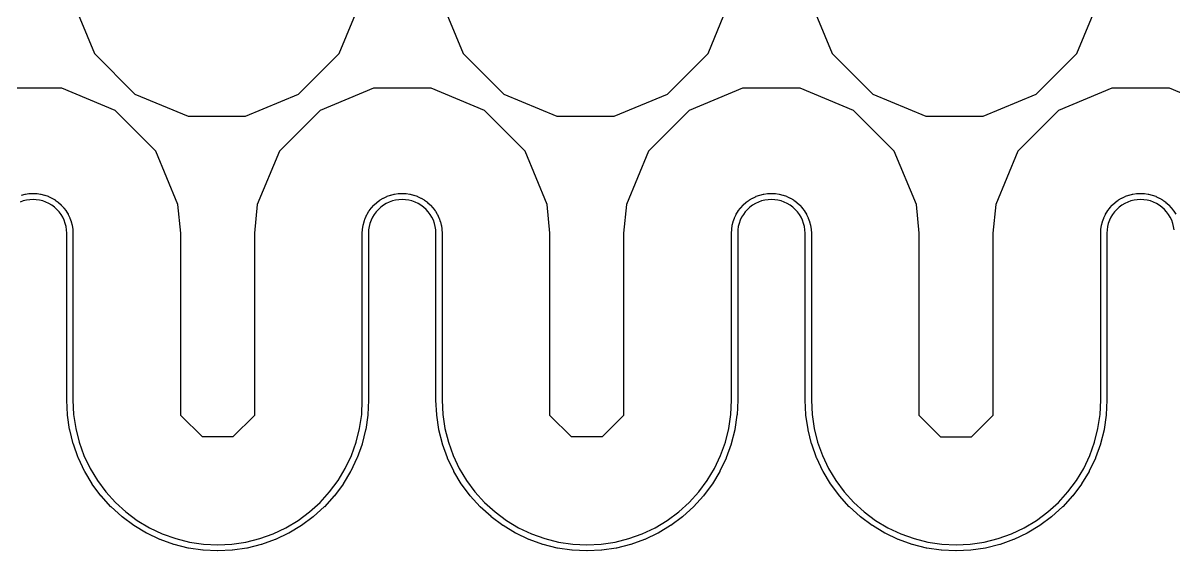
# Model space of a CAD drawing. Header units: metres. Extents: x 0 to 117, y 0 to 64.
# Drawn here: x 53.815 to 58.566, y 21.617 to 23.798 of the extents above; entities that cross this region are included whole.
import ezdxf

# ---------------------------------------------------------------- set-up
doc = ezdxf.new("R2010")
doc.units = ezdxf.units.M

msp = doc.modelspace()

# ---------------------------------------------------------------- linework, layer by layer
for points in [[(54.0187, 23.8907), (54.1094, 23.6718), (54.1094, 23.6718), (54.1094, 23.6718), (54.1094, 23.6718), (54.1094, 23.6718), (54.1094, 23.6718), (54.1094, 23.6718), (54.1094, 23.6718), (54.1094, 23.6718), (54.1094, 23.6718), (54.277, 23.5041), (54.277, 23.5041), (54.277, 23.5041), (54.277, 23.5041), (54.277, 23.5041), (54.277, 23.5041), (54.277, 23.5041), (54.277, 23.5041), (54.277, 23.5041), (54.277, 23.5041), (54.496, 23.4135), (54.496, 23.4135), (54.496, 23.4135), (54.496, 23.4135), (54.496, 23.4135), (54.496, 23.4135), (54.496, 23.4135), (54.496, 23.4135), (54.496, 23.4135), (54.496, 23.4135), (54.7332, 23.4135), (54.7332, 23.4135), (54.7332, 23.4135), (54.7332, 23.4135), (54.7332, 23.4135), (54.7332, 23.4135), (54.7332, 23.4135), (54.7332, 23.4135), (54.7332, 23.4135), (54.7332, 23.4135), (54.9521, 23.5041), (54.9521, 23.5041), (54.9521, 23.5041), (54.9521, 23.5041), (54.9521, 23.5041), (54.9521, 23.5041), (54.9521, 23.5041), (54.9521, 23.5041), (54.9521, 23.5041), (54.9521, 23.5041), (55.1198, 23.6718), (55.1198, 23.6718), (55.1198, 23.6718), (55.1198, 23.6718), (55.1198, 23.6718), (55.1198, 23.6718), (55.1198, 23.6718), (55.1198, 23.6718), (55.1198, 23.6718), (55.1198, 23.6718), (55.2105, 23.8907)], [(55.5412, 23.8907), (55.6318, 23.6718), (55.6318, 23.6718), (55.6318, 23.6718), (55.6318, 23.6718), (55.6318, 23.6718), (55.6318, 23.6718), (55.6318, 23.6718), (55.6318, 23.6718), (55.6318, 23.6718), (55.6318, 23.6718), (55.7995, 23.5041), (55.7995, 23.5041), (55.7995, 23.5041), (55.7995, 23.5041), (55.7995, 23.5041), (55.7995, 23.5041), (55.7995, 23.5041), (55.7995, 23.5041), (55.7995, 23.5041), (55.7995, 23.5041), (56.0187, 23.4135), (56.0187, 23.4135), (56.0187, 23.4135), (56.0187, 23.4135), (56.0187, 23.4135), (56.0187, 23.4135), (56.0187, 23.4135), (56.0187, 23.4135), (56.0187, 23.4135), (56.0187, 23.4135), (56.2557, 23.4135), (56.2557, 23.4135), (56.2557, 23.4135), (56.2557, 23.4135), (56.2557, 23.4135), (56.2557, 23.4135), (56.2557, 23.4135), (56.2557, 23.4135), (56.2557, 23.4135), (56.2557, 23.4135), (56.4749, 23.5041), (56.4749, 23.5041), (56.4749, 23.5041), (56.4749, 23.5041), (56.4749, 23.5041), (56.4749, 23.5041), (56.4749, 23.5041), (56.4749, 23.5041), (56.4749, 23.5041), (56.4749, 23.5041), (56.6425, 23.6718), (56.6425, 23.6718), (56.6425, 23.6718), (56.6425, 23.6718), (56.6425, 23.6718), (56.6425, 23.6718), (56.6425, 23.6718), (56.6425, 23.6718), (56.6425, 23.6718), (56.6425, 23.6718), (56.7332, 23.8907)], [(57.0639, 23.8907), (57.1546, 23.6718), (57.1546, 23.6718), (57.1546, 23.6718), (57.1546, 23.6718), (57.1546, 23.6718), (57.1546, 23.6718), (57.1546, 23.6718), (57.1546, 23.6718), (57.1546, 23.6718), (57.1546, 23.6718), (57.3222, 23.5041), (57.3222, 23.5041), (57.3222, 23.5041), (57.3222, 23.5041), (57.3222, 23.5041), (57.3222, 23.5041), (57.3222, 23.5041), (57.3222, 23.5041), (57.3222, 23.5041), (57.3222, 23.5041), (57.5412, 23.4135), (57.5412, 23.4135), (57.5412, 23.4135), (57.5412, 23.4135), (57.5412, 23.4135), (57.5412, 23.4135), (57.5412, 23.4135), (57.5412, 23.4135), (57.5412, 23.4135), (57.5412, 23.4135), (57.7784, 23.4135), (57.7784, 23.4135), (57.7784, 23.4135), (57.7784, 23.4135), (57.7784, 23.4135), (57.7784, 23.4135), (57.7784, 23.4135), (57.7784, 23.4135), (57.7784, 23.4135), (57.7784, 23.4135), (57.9973, 23.5041), (57.9973, 23.5041), (57.9973, 23.5041), (57.9973, 23.5041), (57.9973, 23.5041), (57.9973, 23.5041), (57.9973, 23.5041), (57.9973, 23.5041), (57.9973, 23.5041), (57.9973, 23.5041), (58.165, 23.6718), (58.165, 23.6718), (58.165, 23.6718), (58.165, 23.6718), (58.165, 23.6718), (58.165, 23.6718), (58.165, 23.6718), (58.165, 23.6718), (58.165, 23.6718), (58.165, 23.6718), (58.2557, 23.8907)], [(58.7672, 23.4368), (58.5473, 23.528), (58.5473, 23.528), (58.5473, 23.528), (58.5473, 23.528), (58.5473, 23.528), (58.5473, 23.528), (58.5473, 23.528), (58.5473, 23.528), (58.5473, 23.528), (58.5473, 23.528), (58.3093, 23.528), (58.3093, 23.528), (58.3093, 23.528), (58.3093, 23.528), (58.3093, 23.528), (58.3093, 23.528), (58.3093, 23.528), (58.3093, 23.528), (58.3093, 23.528), (58.3093, 23.528), (58.0893, 23.4368), (58.0893, 23.4368), (58.0893, 23.4368), (58.0893, 23.4368), (58.0893, 23.4368), (58.0893, 23.4368), (58.0893, 23.4368), (58.0893, 23.4368), (58.0893, 23.4368), (58.0893, 23.4368), (57.9211, 23.2684), (57.9211, 23.2684), (57.9211, 23.2684), (57.9211, 23.2684), (57.9211, 23.2684), (57.9211, 23.2684), (57.9211, 23.2684), (57.9211, 23.2684), (57.9211, 23.2684), (57.9211, 23.2684), (57.83, 23.0487), (57.83, 23.0487), (57.83, 23.0487), (57.83, 23.0487), (57.83, 23.0487), (57.83, 23.0487), (57.83, 23.0487), (57.83, 23.0487), (57.8183, 22.9296), (57.8183, 22.9296), (57.8183, 22.9296), (57.8183, 22.9296), (57.8183, 22.1772), (57.7291, 22.0881), (57.6034, 22.0881), (57.5142, 22.1772), (57.5142, 22.9296), (57.5142, 22.9296), (57.5142, 22.9296), (57.5142, 22.9296), (57.5026, 23.0487), (57.5026, 23.0487), (57.5026, 23.0487), (57.5026, 23.0487), (57.5026, 23.0487), (57.5026, 23.0487), (57.5026, 23.0487), (57.5026, 23.0487), (57.4114, 23.2684), (57.4114, 23.2684), (57.4114, 23.2684), (57.4114, 23.2684), (57.4114, 23.2684), (57.4114, 23.2684), (57.4114, 23.2684), (57.4114, 23.2684), (57.4114, 23.2684), (57.4114, 23.2684), (57.2432, 23.4368), (57.2432, 23.4368), (57.2432, 23.4368), (57.2432, 23.4368), (57.2432, 23.4368), (57.2432, 23.4368), (57.2432, 23.4368), (57.2432, 23.4368), (57.2432, 23.4368), (57.2432, 23.4368), (57.0233, 23.528), (57.0233, 23.528), (57.0233, 23.528), (57.0233, 23.528), (57.0233, 23.528), (57.0233, 23.528), (57.0233, 23.528), (57.0233, 23.528), (57.0233, 23.528), (57.0233, 23.528), (56.7853, 23.528), (56.7853, 23.528), (56.7853, 23.528), (56.7853, 23.528), (56.7853, 23.528), (56.7853, 23.528), (56.7853, 23.528), (56.7853, 23.528), (56.7853, 23.528), (56.7853, 23.528), (56.5653, 23.4368), (56.5653, 23.4368), (56.5653, 23.4368), (56.5653, 23.4368), (56.5653, 23.4368), (56.5653, 23.4368), (56.5653, 23.4368), (56.5653, 23.4368), (56.5653, 23.4368), (56.5653, 23.4368), (56.3971, 23.2684), (56.3971, 23.2684), (56.3971, 23.2684), (56.3971, 23.2684), (56.3971, 23.2684), (56.3971, 23.2684), (56.3971, 23.2684), (56.3971, 23.2684), (56.3971, 23.2684), (56.3971, 23.2684), (56.306, 23.0487), (56.306, 23.0487), (56.306, 23.0487), (56.306, 23.0487), (56.306, 23.0487), (56.306, 23.0487), (56.306, 23.0487), (56.306, 23.0487), (56.2943, 22.9296), (56.2943, 22.9296), (56.2943, 22.9296), (56.2943, 22.9296), (56.2943, 22.1772), (56.2054, 22.0884), (56.0794, 22.0884), (55.9902, 22.1772), (55.9902, 22.9296), (55.9902, 22.9296), (55.9902, 22.9296), (55.9902, 22.9296), (55.9786, 23.0487), (55.9786, 23.0487), (55.9786, 23.0487), (55.9786, 23.0487), (55.9786, 23.0487), (55.9786, 23.0487), (55.9786, 23.0487), (55.9786, 23.0487), (55.8874, 23.2684), (55.8874, 23.2684), (55.8874, 23.2684), (55.8874, 23.2684), (55.8874, 23.2684), (55.8874, 23.2684), (55.8874, 23.2684), (55.8874, 23.2684), (55.8874, 23.2684), (55.8874, 23.2684), (55.7192, 23.4368), (55.7192, 23.4368), (55.7192, 23.4368), (55.7192, 23.4368), (55.7192, 23.4368), (55.7192, 23.4368), (55.7192, 23.4368), (55.7192, 23.4368), (55.7192, 23.4368), (55.7192, 23.4368), (55.4993, 23.528), (55.4993, 23.528), (55.4993, 23.528), (55.4993, 23.528), (55.4993, 23.528), (55.4993, 23.528), (55.4993, 23.528), (55.4993, 23.528), (55.4993, 23.528), (55.4993, 23.528), (55.2613, 23.528), (55.2613, 23.528), (55.2613, 23.528), (55.2613, 23.528), (55.2613, 23.528), (55.2613, 23.528), (55.2613, 23.528), (55.2613, 23.528), (55.2613, 23.528), (55.2613, 23.528), (55.0415, 23.4368), (55.0415, 23.4368), (55.0415, 23.4368), (55.0415, 23.4368), (55.0415, 23.4368), (55.0415, 23.4368), (55.0415, 23.4368), (55.0415, 23.4368), (55.0415, 23.4368), (55.0415, 23.4368), (54.8731, 23.2684), (54.8731, 23.2684), (54.8731, 23.2684), (54.8731, 23.2684), (54.8731, 23.2684), (54.8731, 23.2684), (54.8731, 23.2684), (54.8731, 23.2684), (54.8731, 23.2684), (54.8731, 23.2684), (54.782, 23.0487), (54.782, 23.0487), (54.782, 23.0487), (54.782, 23.0487), (54.782, 23.0487), (54.782, 23.0487), (54.782, 23.0487), (54.782, 23.0487), (54.7703, 22.9296), (54.7703, 22.9296), (54.7703, 22.9296), (54.7703, 22.9296), (54.7703, 22.1772), (54.6814, 22.0884), (54.5554, 22.0884), (54.4662, 22.1772), (54.4662, 22.9296), (54.4662, 22.9296), (54.4662, 22.9296), (54.4662, 22.9296), (54.4546, 23.0487), (54.4546, 23.0487), (54.4546, 23.0487), (54.4546, 23.0487), (54.4546, 23.0487), (54.4546, 23.0487), (54.4546, 23.0487), (54.4546, 23.0487), (54.3636, 23.2684), (54.3636, 23.2684), (54.3636, 23.2684), (54.3636, 23.2684), (54.3636, 23.2684), (54.3636, 23.2684), (54.3636, 23.2684), (54.3636, 23.2684), (54.3636, 23.2684), (54.3636, 23.2684), (54.1952, 23.4368), (54.1952, 23.4368), (54.1952, 23.4368), (54.1952, 23.4368), (54.1952, 23.4368), (54.1952, 23.4368), (54.1952, 23.4368), (54.1952, 23.4368), (54.1952, 23.4368), (54.1952, 23.4368), (53.9753, 23.528), (53.9753, 23.528), (53.9753, 23.528), (53.9753, 23.528), (53.9753, 23.528), (53.9753, 23.528), (53.9753, 23.528), (53.9753, 23.528), (53.9753, 23.528), (53.9753, 23.528), (53.7373, 23.528)], [(53.8089, 23.0873), (53.8234, 23.0909), (53.8246, 23.0911), (53.8394, 23.0933), (53.8406, 23.0934), (53.8555, 23.0942), (53.8568, 23.0942), (53.8716, 23.0934), (53.8729, 23.0933), (53.8876, 23.0911), (53.8888, 23.0909), (53.9033, 23.0873), (53.9045, 23.0869), (53.9185, 23.0819), (53.9197, 23.0814), (53.9332, 23.075), (53.9343, 23.0744), (53.947, 23.0668), (53.9481, 23.0661), (53.9601, 23.0572), (53.961, 23.0564), (53.9721, 23.0464), (53.9729, 23.0455), (53.983, 23.0345), (53.9837, 23.0335), (53.9926, 23.0216), (53.9933, 23.0205), (54.001, 23.0077), (54.0016, 23.0066), (54.0079, 22.9932), (54.0084, 22.992), (54.0134, 22.978), (54.0138, 22.9768), (54.0174, 22.9623), (54.0177, 22.9611), (54.0199, 22.9463), (54.02, 22.9453), (54.021, 22.9304), (54.021, 22.9296), (54.021, 22.2406), (54.021, 22.2406), (54.021, 22.2406), (54.021, 22.2406), (54.0239, 22.1817), (54.0239, 22.1817), (54.0239, 22.1817), (54.0239, 22.1817), (54.0325, 22.1237), (54.0325, 22.1237), (54.0325, 22.1237), (54.0325, 22.1237), (54.0467, 22.0668), (54.0467, 22.0668), (54.0467, 22.0668), (54.0467, 22.0668), (54.0665, 22.0116), (54.0665, 22.0116), (54.0665, 22.0116), (54.0665, 22.0116), (54.0915, 21.9586), (54.0915, 21.9586), (54.0915, 21.9586), (54.0915, 21.9586), (54.1217, 21.9083), (54.1217, 21.9083), (54.1217, 21.9083), (54.1217, 21.9083), (54.1566, 21.8613), (54.1566, 21.8613), (54.1566, 21.8613), (54.1566, 21.8613), (54.196, 21.8178), (54.196, 21.8178), (54.196, 21.8178), (54.196, 21.8178), (54.2394, 21.7785), (54.2394, 21.7785), (54.2394, 21.7785), (54.2394, 21.7785), (54.2865, 21.7435), (54.2865, 21.7435), (54.2865, 21.7435), (54.2865, 21.7435), (54.3368, 21.7134), (54.3368, 21.7134), (54.3368, 21.7134), (54.3368, 21.7134), (54.3898, 21.6883), (54.3898, 21.6883), (54.3898, 21.6883), (54.3898, 21.6883), (54.445, 21.6686), (54.445, 21.6686), (54.445, 21.6686), (54.445, 21.6686), (54.5018, 21.6543), (54.5018, 21.6543), (54.5018, 21.6543), (54.5018, 21.6543), (54.5598, 21.6457), (54.5598, 21.6457), (54.5598, 21.6457), (54.5598, 21.6457), (54.6184, 21.6429), (54.6184, 21.6429), (54.6184, 21.6429), (54.6184, 21.6429), (54.6769, 21.6457), (54.6769, 21.6457), (54.6769, 21.6457), (54.6769, 21.6457), (54.7349, 21.6543), (54.7349, 21.6543), (54.7349, 21.6543), (54.7349, 21.6543), (54.7918, 21.6686), (54.7918, 21.6686), (54.7918, 21.6686), (54.7918, 21.6686), (54.847, 21.6883), (54.847, 21.6883), (54.847, 21.6883), (54.847, 21.6883), (54.9, 21.7134), (54.9, 21.7134), (54.9, 21.7134), (54.9, 21.7134), (54.9503, 21.7435), (54.9503, 21.7435), (54.9503, 21.7435), (54.9503, 21.7435), (54.9974, 21.7785), (54.9974, 21.7785), (54.9974, 21.7785), (54.9974, 21.7785), (55.0408, 21.8178), (55.0408, 21.8178), (55.0408, 21.8178), (55.0408, 21.8178), (55.0802, 21.8613), (55.0802, 21.8613), (55.0802, 21.8613), (55.0802, 21.8613), (55.1151, 21.9083), (55.1151, 21.9083), (55.1151, 21.9083), (55.1151, 21.9083), (55.1452, 21.9586), (55.1452, 21.9586), (55.1452, 21.9586), (55.1452, 21.9586), (55.1703, 22.0116), (55.1703, 22.0116), (55.1703, 22.0116), (55.1703, 22.0116), (55.19, 22.0668), (55.19, 22.0668), (55.19, 22.0668), (55.19, 22.0668), (55.2043, 22.1237), (55.2043, 22.1237), (55.2043, 22.1237), (55.2043, 22.1237), (55.2129, 22.1817), (55.2129, 22.1817), (55.2129, 22.1817), (55.2129, 22.1817), (55.2155, 22.2405), (55.2155, 22.2405), (55.2155, 22.2405), (55.2155, 22.2405), (55.2155, 22.9296), (55.2155, 22.9302), (55.2163, 22.9451), (55.2164, 22.9463), (55.2186, 22.9611), (55.2188, 22.9623), (55.2225, 22.9768), (55.2228, 22.978), (55.2278, 22.992), (55.2283, 22.9932), (55.2347, 23.0066), (55.2353, 23.0077), (55.2429, 23.0205), (55.2436, 23.0216), (55.2525, 23.0335), (55.2533, 23.0345), (55.2633, 23.0455), (55.2642, 23.0464), (55.2752, 23.0564), (55.2762, 23.0572), (55.2882, 23.0661), (55.2892, 23.0668), (55.302, 23.0744), (55.3031, 23.075), (55.3166, 23.0814), (55.3177, 23.0819), (55.3318, 23.0869), (55.3329, 23.0873), (55.3474, 23.0909), (55.3486, 23.0911), (55.3634, 23.0933), (55.3646, 23.0934), (55.3795, 23.0942), (55.3808, 23.0942), (55.3956, 23.0934), (55.3969, 23.0933), (55.4116, 23.0911), (55.4128, 23.0909), (55.4273, 23.0873), (55.4285, 23.0869), (55.4425, 23.0819), (55.4437, 23.0814), (55.4572, 23.075), (55.4583, 23.0744), (55.471, 23.0668), (55.4721, 23.0661), (55.4841, 23.0572), (55.485, 23.0564), (55.4961, 23.0464), (55.4969, 23.0455), (55.507, 23.0345), (55.5077, 23.0335), (55.5166, 23.0216), (55.5173, 23.0205), (55.525, 23.0077), (55.5256, 23.0066), (55.5319, 22.9932), (55.5324, 22.992), (55.5374, 22.978), (55.5378, 22.9768), (55.5414, 22.9623), (55.5417, 22.9611), (55.5439, 22.9463), (55.544, 22.9453), (55.545, 22.9304), (55.545, 22.9296), (55.545, 22.2406), (55.545, 22.2406), (55.545, 22.2406), (55.545, 22.2406), (55.5479, 22.1817), (55.5479, 22.1817), (55.5479, 22.1817), (55.5479, 22.1817), (55.5565, 22.1237), (55.5565, 22.1237), (55.5565, 22.1237), (55.5565, 22.1237), (55.5707, 22.0668), (55.5707, 22.0668), (55.5707, 22.0668), (55.5707, 22.0668), (55.5905, 22.0116), (55.5905, 22.0116), (55.5905, 22.0116), (55.5905, 22.0116), (55.6155, 21.9586), (55.6155, 21.9586), (55.6155, 21.9586), (55.6155, 21.9586), (55.6457, 21.9083), (55.6457, 21.9083), (55.6457, 21.9083), (55.6457, 21.9083), (55.6806, 21.8613), (55.6806, 21.8613), (55.6806, 21.8613), (55.6806, 21.8613), (55.72, 21.8178), (55.72, 21.8178), (55.72, 21.8178), (55.72, 21.8178), (55.7634, 21.7785), (55.7634, 21.7785), (55.7634, 21.7785), (55.7634, 21.7785), (55.8105, 21.7435), (55.8105, 21.7435), (55.8105, 21.7435), (55.8105, 21.7435), (55.8608, 21.7134), (55.8608, 21.7134), (55.8608, 21.7134), (55.8608, 21.7134), (55.9138, 21.6883), (55.9138, 21.6883), (55.9138, 21.6883), (55.9138, 21.6883), (55.969, 21.6686), (55.969, 21.6686), (55.969, 21.6686), (55.969, 21.6686), (56.0258, 21.6543), (56.0258, 21.6543), (56.0258, 21.6543), (56.0258, 21.6543), (56.0838, 21.6457), (56.0838, 21.6457), (56.0838, 21.6457), (56.0838, 21.6457), (56.1424, 21.6429), (56.1424, 21.6429), (56.1424, 21.6429), (56.1424, 21.6429), (56.2009, 21.6457), (56.2009, 21.6457), (56.2009, 21.6457), (56.2009, 21.6457), (56.2589, 21.6543), (56.2589, 21.6543), (56.2589, 21.6543), (56.2589, 21.6543), (56.3158, 21.6686), (56.3158, 21.6686), (56.3158, 21.6686), (56.3158, 21.6686), (56.371, 21.6883), (56.371, 21.6883), (56.371, 21.6883), (56.371, 21.6883), (56.424, 21.7134), (56.424, 21.7134), (56.424, 21.7134), (56.424, 21.7134), (56.4743, 21.7435), (56.4743, 21.7435), (56.4743, 21.7435), (56.4743, 21.7435), (56.5214, 21.7785), (56.5214, 21.7785), (56.5214, 21.7785), (56.5214, 21.7785), (56.5648, 21.8178), (56.5648, 21.8178), (56.5648, 21.8178), (56.5648, 21.8178), (56.6042, 21.8613), (56.6042, 21.8613), (56.6042, 21.8613), (56.6042, 21.8613), (56.6391, 21.9083), (56.6391, 21.9083), (56.6391, 21.9083), (56.6391, 21.9083), (56.6692, 21.9586), (56.6692, 21.9586), (56.6692, 21.9586), (56.6692, 21.9586), (56.6943, 22.0116), (56.6943, 22.0116), (56.6943, 22.0116), (56.6943, 22.0116), (56.714, 22.0668), (56.714, 22.0668), (56.714, 22.0668), (56.714, 22.0668), (56.7283, 22.1237), (56.7283, 22.1237), (56.7283, 22.1237), (56.7283, 22.1237), (56.7369, 22.1817), (56.7369, 22.1817), (56.7369, 22.1817), (56.7369, 22.1817), (56.7395, 22.2405), (56.7395, 22.2405), (56.7395, 22.2405), (56.7395, 22.2405), (56.7395, 22.9296), (56.7395, 22.9302), (56.7403, 22.9451), (56.7404, 22.9463), (56.7426, 22.9611), (56.7428, 22.9623), (56.7465, 22.9768), (56.7468, 22.978), (56.7518, 22.992), (56.7523, 22.9932), (56.7587, 23.0066), (56.7593, 23.0077), (56.7669, 23.0205), (56.7676, 23.0216), (56.7765, 23.0335), (56.7773, 23.0345), (56.7873, 23.0455), (56.7882, 23.0464), (56.7992, 23.0564), (56.8002, 23.0572), (56.8122, 23.0661), (56.8132, 23.0668), (56.826, 23.0744), (56.8271, 23.075), (56.8406, 23.0814), (56.8417, 23.0819), (56.8558, 23.0869), (56.8569, 23.0873), (56.8714, 23.0909), (56.8726, 23.0911), (56.8874, 23.0933), (56.8886, 23.0934), (56.9035, 23.0942), (56.9048, 23.0942), (56.9196, 23.0934), (56.9209, 23.0933), (56.9356, 23.0911), (56.9368, 23.0909), (56.9513, 23.0873), (56.9525, 23.0869), (56.9665, 23.0819), (56.9677, 23.0814), (56.9812, 23.075), (56.9823, 23.0744), (56.995, 23.0668), (56.9961, 23.0661), (57.0081, 23.0572), (57.009, 23.0564), (57.0201, 23.0464), (57.0209, 23.0455), (57.031, 23.0345), (57.0317, 23.0335), (57.0406, 23.0216), (57.0413, 23.0205), (57.049, 23.0077), (57.0496, 23.0066), (57.0559, 22.9932), (57.0564, 22.992), (57.0614, 22.978), (57.0618, 22.9768), (57.0654, 22.9623), (57.0657, 22.9611), (57.0679, 22.9463), (57.068, 22.9453), (57.069, 22.9304), (57.069, 22.9296), (57.069, 22.2406), (57.069, 22.2406), (57.069, 22.2406), (57.069, 22.2406), (57.0719, 22.1817), (57.0719, 22.1817), (57.0719, 22.1817), (57.0719, 22.1817), (57.0805, 22.1237), (57.0805, 22.1237), (57.0805, 22.1237), (57.0805, 22.1237), (57.0947, 22.0668), (57.0947, 22.0668), (57.0947, 22.0668), (57.0947, 22.0668), (57.1145, 22.0116), (57.1145, 22.0116), (57.1145, 22.0116), (57.1145, 22.0116), (57.1395, 21.9586), (57.1395, 21.9586), (57.1395, 21.9586), (57.1395, 21.9586), (57.1697, 21.9083), (57.1697, 21.9083), (57.1697, 21.9083), (57.1697, 21.9083), (57.2046, 21.8613), (57.2046, 21.8613), (57.2046, 21.8613), (57.2046, 21.8613), (57.244, 21.8178), (57.244, 21.8178), (57.244, 21.8178), (57.244, 21.8178), (57.2874, 21.7785), (57.2874, 21.7785), (57.2874, 21.7785), (57.2874, 21.7785), (57.3345, 21.7435), (57.3345, 21.7435), (57.3345, 21.7435), (57.3345, 21.7435), (57.3848, 21.7134), (57.3848, 21.7134), (57.3848, 21.7134), (57.3848, 21.7134), (57.4378, 21.6883), (57.4378, 21.6883), (57.4378, 21.6883), (57.4378, 21.6883), (57.493, 21.6686), (57.493, 21.6686), (57.493, 21.6686), (57.493, 21.6686), (57.5498, 21.6543), (57.5498, 21.6543), (57.5498, 21.6543), (57.5498, 21.6543), (57.6078, 21.6457), (57.6078, 21.6457), (57.6078, 21.6457), (57.6078, 21.6457), (57.6664, 21.6429), (57.6664, 21.6429), (57.6664, 21.6429), (57.6664, 21.6429), (57.7249, 21.6457), (57.7249, 21.6457), (57.7249, 21.6457), (57.7249, 21.6457), (57.7829, 21.6543), (57.7829, 21.6543), (57.7829, 21.6543), (57.7829, 21.6543), (57.8398, 21.6686), (57.8398, 21.6686), (57.8398, 21.6686), (57.8398, 21.6686), (57.895, 21.6883), (57.895, 21.6883), (57.895, 21.6883), (57.895, 21.6883), (57.948, 21.7134), (57.948, 21.7134), (57.948, 21.7134), (57.948, 21.7134), (57.9983, 21.7435), (57.9983, 21.7435), (57.9983, 21.7435), (57.9983, 21.7435), (58.0454, 21.7785), (58.0454, 21.7785), (58.0454, 21.7785), (58.0454, 21.7785), (58.0888, 21.8178), (58.0888, 21.8178), (58.0888, 21.8178), (58.0888, 21.8178), (58.1282, 21.8613), (58.1282, 21.8613), (58.1282, 21.8613), (58.1282, 21.8613), (58.1631, 21.9083), (58.1631, 21.9083), (58.1631, 21.9083), (58.1631, 21.9083), (58.1932, 21.9586), (58.1932, 21.9586), (58.1932, 21.9586), (58.1932, 21.9586), (58.2183, 22.0116), (58.2183, 22.0116), (58.2183, 22.0116), (58.2183, 22.0116), (58.238, 22.0668), (58.238, 22.0668), (58.238, 22.0668), (58.238, 22.0668), (58.2523, 22.1237), (58.2523, 22.1237), (58.2523, 22.1237), (58.2523, 22.1237), (58.2609, 22.1817), (58.2609, 22.1817), (58.2609, 22.1817), (58.2609, 22.1817), (58.2635, 22.2405), (58.2635, 22.2405), (58.2635, 22.2405), (58.2635, 22.2405), (58.2635, 22.9296), (58.2635, 22.9302), (58.2643, 22.9451), (58.2644, 22.9463), (58.2666, 22.9611), (58.2668, 22.9623), (58.2705, 22.9768), (58.2708, 22.978), (58.2758, 22.992), (58.2763, 22.9932), (58.2827, 23.0066), (58.2833, 23.0077), (58.2909, 23.0205), (58.2916, 23.0216), (58.3005, 23.0335), (58.3013, 23.0345), (58.3113, 23.0455), (58.3122, 23.0464), (58.3232, 23.0564), (58.3242, 23.0572), (58.3362, 23.0661), (58.3372, 23.0668), (58.35, 23.0744), (58.3511, 23.075), (58.3646, 23.0814), (58.3657, 23.0819), (58.3798, 23.0869), (58.3809, 23.0873), (58.3954, 23.0909), (58.3966, 23.0911), (58.4114, 23.0933), (58.4126, 23.0934), (58.4275, 23.0942), (58.4288, 23.0942), (58.4436, 23.0934), (58.4449, 23.0933), (58.4596, 23.0911), (58.4608, 23.0909), (58.4753, 23.0873), (58.4765, 23.0869), (58.4905, 23.0819), (58.4917, 23.0814), (58.5052, 23.075), (58.5063, 23.0744), (58.519, 23.0668), (58.5201, 23.0661), (58.5321, 23.0572), (58.533, 23.0564), (58.5441, 23.0464), (58.5449, 23.0455), (58.555, 23.0345), (58.5557, 23.0335), (58.5646, 23.0216), (58.5653, 23.0205), (58.573, 23.0077)], [(58.5666, 22.9431), (58.5646, 22.9567), (58.5646, 22.9567), (58.5646, 22.9567), (58.5646, 22.9567), (58.5613, 22.97), (58.5613, 22.97), (58.5613, 22.97), (58.5613, 22.97), (58.5567, 22.9829), (58.5567, 22.9829), (58.5567, 22.9829), (58.5567, 22.9829), (58.5509, 22.9952), (58.5509, 22.9952), (58.5509, 22.9952), (58.5509, 22.9952), (58.5438, 23.0069), (58.5438, 23.0069), (58.5438, 23.0069), (58.5438, 23.0069), (58.5357, 23.0179), (58.5357, 23.0179), (58.5357, 23.0179), (58.5357, 23.0179), (58.5265, 23.028), (58.5265, 23.028), (58.5265, 23.028), (58.5265, 23.028), (58.5164, 23.0372), (58.5164, 23.0372), (58.5164, 23.0372), (58.5164, 23.0372), (58.5054, 23.0453), (58.5054, 23.0453), (58.5054, 23.0453), (58.5054, 23.0453), (58.4937, 23.0523), (58.4937, 23.0523), (58.4937, 23.0523), (58.4937, 23.0523), (58.4814, 23.0582), (58.4814, 23.0582), (58.4814, 23.0582), (58.4814, 23.0582), (58.4685, 23.0628), (58.4685, 23.0628), (58.4685, 23.0628), (58.4685, 23.0628), (58.4553, 23.0661), (58.4553, 23.0661), (58.4553, 23.0661), (58.4553, 23.0661), (58.4418, 23.0681), (58.4418, 23.0681), (58.4418, 23.0681), (58.4418, 23.0681), (58.4281, 23.0688), (58.4281, 23.0688), (58.4281, 23.0688), (58.4281, 23.0688), (58.4145, 23.0681), (58.4145, 23.0681), (58.4145, 23.0681), (58.4145, 23.0681), (58.401, 23.0661), (58.401, 23.0661), (58.401, 23.0661), (58.401, 23.0661), (58.3877, 23.0628), (58.3877, 23.0628), (58.3877, 23.0628), (58.3877, 23.0628), (58.3749, 23.0582), (58.3749, 23.0582), (58.3749, 23.0582), (58.3749, 23.0582), (58.3625, 23.0523), (58.3625, 23.0523), (58.3625, 23.0523), (58.3625, 23.0523), (58.3508, 23.0453), (58.3508, 23.0453), (58.3508, 23.0453), (58.3508, 23.0453), (58.3398, 23.0372), (58.3398, 23.0372), (58.3398, 23.0372), (58.3398, 23.0372), (58.3297, 23.028), (58.3297, 23.028), (58.3297, 23.028), (58.3297, 23.028), (58.3205, 23.0179), (58.3205, 23.0179), (58.3205, 23.0179), (58.3205, 23.0179), (58.3124, 23.0069), (58.3124, 23.0069), (58.3124, 23.0069), (58.3124, 23.0069), (58.3054, 22.9952), (58.3054, 22.9952), (58.3054, 22.9952), (58.3054, 22.9952), (58.2995, 22.9829), (58.2995, 22.9829), (58.2995, 22.9829), (58.2995, 22.9829), (58.2949, 22.97), (58.2949, 22.97), (58.2949, 22.97), (58.2949, 22.97), (58.2916, 22.9567), (58.2916, 22.9567), (58.2916, 22.9567), (58.2916, 22.9567), (58.2896, 22.9432), (58.2896, 22.9432), (58.2896, 22.9432), (58.2896, 22.9432), (58.2889, 22.9293), (58.2889, 22.9293), (58.2889, 22.9293), (58.2889, 22.9293), (58.2889, 22.2402), (58.2889, 22.2397), (58.2862, 22.1799), (58.2861, 22.1786), (58.2773, 22.1193), (58.2771, 22.1181), (58.2625, 22.06), (58.2622, 22.0589), (58.242, 22.0025), (58.2415, 22.0013), (58.2159, 21.9472), (58.2153, 21.9461), (58.1846, 21.8948), (58.1839, 21.8937), (58.1482, 21.8456), (58.1474, 21.8447), (58.1072, 21.8003), (58.1063, 21.7994), (58.062, 21.7592), (58.061, 21.7584), (58.0129, 21.7227), (58.0119, 21.7221), (57.9605, 21.6913), (57.9594, 21.6907), (57.9053, 21.6651), (57.9041, 21.6646), (57.8478, 21.6444), (57.8466, 21.6441), (57.7885, 21.6295), (57.7873, 21.6293), (57.728, 21.6205), (57.7268, 21.6204), (57.667, 21.6174), (57.6658, 21.6174), (57.606, 21.6204), (57.6047, 21.6205), (57.5455, 21.6293), (57.5443, 21.6295), (57.4862, 21.6441), (57.485, 21.6444), (57.4286, 21.6646), (57.4275, 21.6651), (57.3733, 21.6907), (57.3722, 21.6913), (57.3209, 21.7221), (57.3199, 21.7227), (57.2718, 21.7584), (57.2708, 21.7592), (57.2264, 21.7994), (57.2256, 21.8003), (57.1853, 21.8447), (57.1846, 21.8456), (57.1489, 21.8937), (57.1482, 21.8948), (57.1174, 21.9461), (57.1168, 21.9472), (57.0912, 22.0013), (57.0908, 22.0025), (57.0706, 22.0589), (57.0702, 22.06), (57.0557, 22.1181), (57.0554, 22.1193), (57.0466, 22.1786), (57.0465, 22.1798), (57.0436, 22.2396), (57.0436, 22.2402), (57.0436, 22.9292), (57.0436, 22.9292), (57.0436, 22.9292), (57.0436, 22.9292), (57.0426, 22.9431), (57.0426, 22.9431), (57.0426, 22.9431), (57.0426, 22.9431), (57.0406, 22.9567), (57.0406, 22.9567), (57.0406, 22.9567), (57.0406, 22.9567), (57.0373, 22.97), (57.0373, 22.97), (57.0373, 22.97), (57.0373, 22.97), (57.0327, 22.9829), (57.0327, 22.9829), (57.0327, 22.9829), (57.0327, 22.9829), (57.0269, 22.9952), (57.0269, 22.9952), (57.0269, 22.9952), (57.0269, 22.9952), (57.0198, 23.0069), (57.0198, 23.0069), (57.0198, 23.0069), (57.0198, 23.0069), (57.0117, 23.0179), (57.0117, 23.0179), (57.0117, 23.0179), (57.0117, 23.0179), (57.0025, 23.028), (57.0025, 23.028), (57.0025, 23.028), (57.0025, 23.028), (56.9924, 23.0372), (56.9924, 23.0372), (56.9924, 23.0372), (56.9924, 23.0372), (56.9814, 23.0453), (56.9814, 23.0453), (56.9814, 23.0453), (56.9814, 23.0453), (56.9697, 23.0523), (56.9697, 23.0523), (56.9697, 23.0523), (56.9697, 23.0523), (56.9574, 23.0582), (56.9574, 23.0582), (56.9574, 23.0582), (56.9574, 23.0582), (56.9445, 23.0628), (56.9445, 23.0628), (56.9445, 23.0628), (56.9445, 23.0628), (56.9313, 23.0661), (56.9313, 23.0661), (56.9313, 23.0661), (56.9313, 23.0661), (56.9178, 23.0681), (56.9178, 23.0681), (56.9178, 23.0681), (56.9178, 23.0681), (56.9041, 23.0688), (56.9041, 23.0688), (56.9041, 23.0688), (56.9041, 23.0688), (56.8905, 23.0681), (56.8905, 23.0681), (56.8905, 23.0681), (56.8905, 23.0681), (56.877, 23.0661), (56.877, 23.0661), (56.877, 23.0661), (56.877, 23.0661), (56.8637, 23.0628), (56.8637, 23.0628), (56.8637, 23.0628), (56.8637, 23.0628), (56.8509, 23.0582), (56.8509, 23.0582), (56.8509, 23.0582), (56.8509, 23.0582), (56.8385, 23.0523), (56.8385, 23.0523), (56.8385, 23.0523), (56.8385, 23.0523), (56.8268, 23.0453), (56.8268, 23.0453), (56.8268, 23.0453), (56.8268, 23.0453), (56.8158, 23.0372), (56.8158, 23.0372), (56.8158, 23.0372), (56.8158, 23.0372), (56.8057, 23.028), (56.8057, 23.028), (56.8057, 23.028), (56.8057, 23.028), (56.7965, 23.0179), (56.7965, 23.0179), (56.7965, 23.0179), (56.7965, 23.0179), (56.7884, 23.0069), (56.7884, 23.0069), (56.7884, 23.0069), (56.7884, 23.0069), (56.7814, 22.9952), (56.7814, 22.9952), (56.7814, 22.9952), (56.7814, 22.9952), (56.7755, 22.9829), (56.7755, 22.9829), (56.7755, 22.9829), (56.7755, 22.9829), (56.7709, 22.97), (56.7709, 22.97), (56.7709, 22.97), (56.7709, 22.97), (56.7676, 22.9567), (56.7676, 22.9567), (56.7676, 22.9567), (56.7676, 22.9567), (56.7656, 22.9432), (56.7656, 22.9432), (56.7656, 22.9432), (56.7656, 22.9432), (56.7649, 22.9293), (56.7649, 22.9293), (56.7649, 22.9293), (56.7649, 22.9293), (56.7649, 22.2402), (56.7649, 22.2397), (56.7622, 22.1799), (56.7621, 22.1786), (56.7533, 22.1193), (56.7531, 22.1181), (56.7385, 22.06), (56.7382, 22.0589), (56.718, 22.0025), (56.7175, 22.0013), (56.6919, 21.9472), (56.6913, 21.9461), (56.6606, 21.8948), (56.6599, 21.8937), (56.6242, 21.8456), (56.6234, 21.8447), (56.5832, 21.8003), (56.5823, 21.7994), (56.538, 21.7592), (56.537, 21.7584), (56.4889, 21.7227), (56.4879, 21.7221), (56.4365, 21.6913), (56.4354, 21.6907), (56.3813, 21.6651), (56.3801, 21.6646), (56.3238, 21.6444), (56.3226, 21.6441), (56.2645, 21.6295), (56.2633, 21.6293), (56.204, 21.6205), (56.2028, 21.6204), (56.143, 21.6174), (56.1418, 21.6174), (56.082, 21.6204), (56.0807, 21.6205), (56.0215, 21.6293), (56.0203, 21.6295), (55.9622, 21.6441), (55.961, 21.6444), (55.9046, 21.6646), (55.9035, 21.6651), (55.8493, 21.6907), (55.8482, 21.6913), (55.7969, 21.7221), (55.7959, 21.7227), (55.7478, 21.7584), (55.7468, 21.7592), (55.7024, 21.7994), (55.7016, 21.8003), (55.6613, 21.8447), (55.6606, 21.8456), (55.6249, 21.8937), (55.6242, 21.8948), (55.5934, 21.9461), (55.5928, 21.9472), (55.5672, 22.0013), (55.5668, 22.0025), (55.5466, 22.0589), (55.5462, 22.06), (55.5317, 22.1181), (55.5314, 22.1193), (55.5226, 22.1786), (55.5225, 22.1798), (55.5196, 22.2396), (55.5196, 22.2402), (55.5196, 22.9292), (55.5196, 22.9292), (55.5196, 22.9292), (55.5196, 22.9292), (55.5186, 22.9431), (55.5186, 22.9431), (55.5186, 22.9431), (55.5186, 22.9431), (55.5166, 22.9567), (55.5166, 22.9567), (55.5166, 22.9567), (55.5166, 22.9567), (55.5133, 22.97), (55.5133, 22.97), (55.5133, 22.97), (55.5133, 22.97), (55.5087, 22.9829), (55.5087, 22.9829), (55.5087, 22.9829), (55.5087, 22.9829), (55.5029, 22.9952), (55.5029, 22.9952), (55.5029, 22.9952), (55.5029, 22.9952), (55.4958, 23.0069), (55.4958, 23.0069), (55.4958, 23.0069), (55.4958, 23.0069), (55.4877, 23.0179), (55.4877, 23.0179), (55.4877, 23.0179), (55.4877, 23.0179), (55.4785, 23.028), (55.4785, 23.028), (55.4785, 23.028), (55.4785, 23.028), (55.4684, 23.0372), (55.4684, 23.0372), (55.4684, 23.0372), (55.4684, 23.0372), (55.4574, 23.0453), (55.4574, 23.0453), (55.4574, 23.0453), (55.4574, 23.0453), (55.4457, 23.0523), (55.4457, 23.0523), (55.4457, 23.0523), (55.4457, 23.0523), (55.4334, 23.0582), (55.4334, 23.0582), (55.4334, 23.0582), (55.4334, 23.0582), (55.4205, 23.0628), (55.4205, 23.0628), (55.4205, 23.0628), (55.4205, 23.0628), (55.4073, 23.0661), (55.4073, 23.0661), (55.4073, 23.0661), (55.4073, 23.0661), (55.3938, 23.0681), (55.3938, 23.0681), (55.3938, 23.0681), (55.3938, 23.0681), (55.3801, 23.0688), (55.3801, 23.0688), (55.3801, 23.0688), (55.3801, 23.0688), (55.3665, 23.0681), (55.3665, 23.0681), (55.3665, 23.0681), (55.3665, 23.0681), (55.353, 23.0661), (55.353, 23.0661), (55.353, 23.0661), (55.353, 23.0661), (55.3397, 23.0628), (55.3397, 23.0628), (55.3397, 23.0628), (55.3397, 23.0628), (55.3269, 23.0582), (55.3269, 23.0582), (55.3269, 23.0582), (55.3269, 23.0582), (55.3145, 23.0523), (55.3145, 23.0523), (55.3145, 23.0523), (55.3145, 23.0523), (55.3028, 23.0453), (55.3028, 23.0453), (55.3028, 23.0453), (55.3028, 23.0453), (55.2918, 23.0372), (55.2918, 23.0372), (55.2918, 23.0372), (55.2918, 23.0372), (55.2817, 23.028), (55.2817, 23.028), (55.2817, 23.028), (55.2817, 23.028), (55.2725, 23.0179), (55.2725, 23.0179), (55.2725, 23.0179), (55.2725, 23.0179), (55.2644, 23.0069), (55.2644, 23.0069), (55.2644, 23.0069), (55.2644, 23.0069), (55.2574, 22.9952), (55.2574, 22.9952), (55.2574, 22.9952), (55.2574, 22.9952), (55.2515, 22.9829), (55.2515, 22.9829), (55.2515, 22.9829), (55.2515, 22.9829), (55.2469, 22.97), (55.2469, 22.97), (55.2469, 22.97), (55.2469, 22.97), (55.2436, 22.9567), (55.2436, 22.9567), (55.2436, 22.9567), (55.2436, 22.9567), (55.2416, 22.9432), (55.2416, 22.9432), (55.2416, 22.9432), (55.2416, 22.9432), (55.2409, 22.9293), (55.2409, 22.9293), (55.2409, 22.9293), (55.2409, 22.9293), (55.2409, 22.2402), (55.2409, 22.2397), (55.2382, 22.1799), (55.2381, 22.1786), (55.2293, 22.1193), (55.2291, 22.1181), (55.2145, 22.06), (55.2142, 22.0589), (55.194, 22.0025), (55.1935, 22.0013), (55.1679, 21.9472), (55.1673, 21.9461), (55.1366, 21.8948), (55.1359, 21.8937), (55.1002, 21.8456), (55.0994, 21.8447), (55.0592, 21.8003), (55.0583, 21.7994), (55.014, 21.7592), (55.013, 21.7584), (54.9649, 21.7227), (54.9639, 21.7221), (54.9125, 21.6913), (54.9114, 21.6907), (54.8573, 21.6651), (54.8561, 21.6646), (54.7998, 21.6444), (54.7986, 21.6441), (54.7405, 21.6295), (54.7393, 21.6293), (54.68, 21.6205), (54.6788, 21.6204), (54.619, 21.6174), (54.6178, 21.6174), (54.558, 21.6204), (54.5567, 21.6205), (54.4975, 21.6293), (54.4963, 21.6295), (54.4382, 21.6441), (54.437, 21.6444), (54.3806, 21.6646), (54.3795, 21.6651), (54.3253, 21.6907), (54.3242, 21.6913), (54.2729, 21.7221), (54.2719, 21.7227), (54.2238, 21.7584), (54.2228, 21.7592), (54.1784, 21.7994), (54.1776, 21.8003), (54.1373, 21.8447), (54.1366, 21.8456), (54.1009, 21.8937), (54.1002, 21.8948), (54.0694, 21.9461), (54.0688, 21.9472), (54.0432, 22.0013), (54.0428, 22.0025), (54.0226, 22.0589), (54.0222, 22.06), (54.0077, 22.1181), (54.0074, 22.1193), (53.9986, 22.1786), (53.9985, 22.1798), (53.9956, 22.2396), (53.9956, 22.2402), (53.9956, 22.9292), (53.9956, 22.9292), (53.9956, 22.9292), (53.9956, 22.9292), (53.9946, 22.9431), (53.9946, 22.9431), (53.9946, 22.9431), (53.9946, 22.9431), (53.9926, 22.9567), (53.9926, 22.9567), (53.9926, 22.9567), (53.9926, 22.9567), (53.9893, 22.97), (53.9893, 22.97), (53.9893, 22.97), (53.9893, 22.97), (53.9847, 22.9829), (53.9847, 22.9829), (53.9847, 22.9829), (53.9847, 22.9829), (53.9789, 22.9952), (53.9789, 22.9952), (53.9789, 22.9952), (53.9789, 22.9952), (53.9718, 23.0069), (53.9718, 23.0069), (53.9718, 23.0069), (53.9718, 23.0069), (53.9637, 23.0179), (53.9637, 23.0179), (53.9637, 23.0179), (53.9637, 23.0179), (53.9545, 23.028), (53.9545, 23.028), (53.9545, 23.028), (53.9545, 23.028), (53.9444, 23.0372), (53.9444, 23.0372), (53.9444, 23.0372), (53.9444, 23.0372), (53.9334, 23.0453), (53.9334, 23.0453), (53.9334, 23.0453), (53.9334, 23.0453), (53.9217, 23.0523), (53.9217, 23.0523), (53.9217, 23.0523), (53.9217, 23.0523), (53.9094, 23.0582), (53.9094, 23.0582), (53.9094, 23.0582), (53.9094, 23.0582), (53.8965, 23.0628), (53.8965, 23.0628), (53.8965, 23.0628), (53.8965, 23.0628), (53.8833, 23.0661), (53.8833, 23.0661), (53.8833, 23.0661), (53.8833, 23.0661), (53.8698, 23.0681), (53.8698, 23.0681), (53.8698, 23.0681), (53.8698, 23.0681), (53.8561, 23.0688), (53.8561, 23.0688), (53.8561, 23.0688), (53.8561, 23.0688), (53.8425, 23.0681), (53.8425, 23.0681), (53.8425, 23.0681), (53.8425, 23.0681), (53.829, 23.0661), (53.829, 23.0661), (53.829, 23.0661), (53.829, 23.0661), (53.8157, 23.0628), (53.8157, 23.0628), (53.8157, 23.0628), (53.8157, 23.0628), (53.8029, 23.0582)]]:
    msp.add_lwpolyline(points)

doc.saveas('drawing.dxf')
